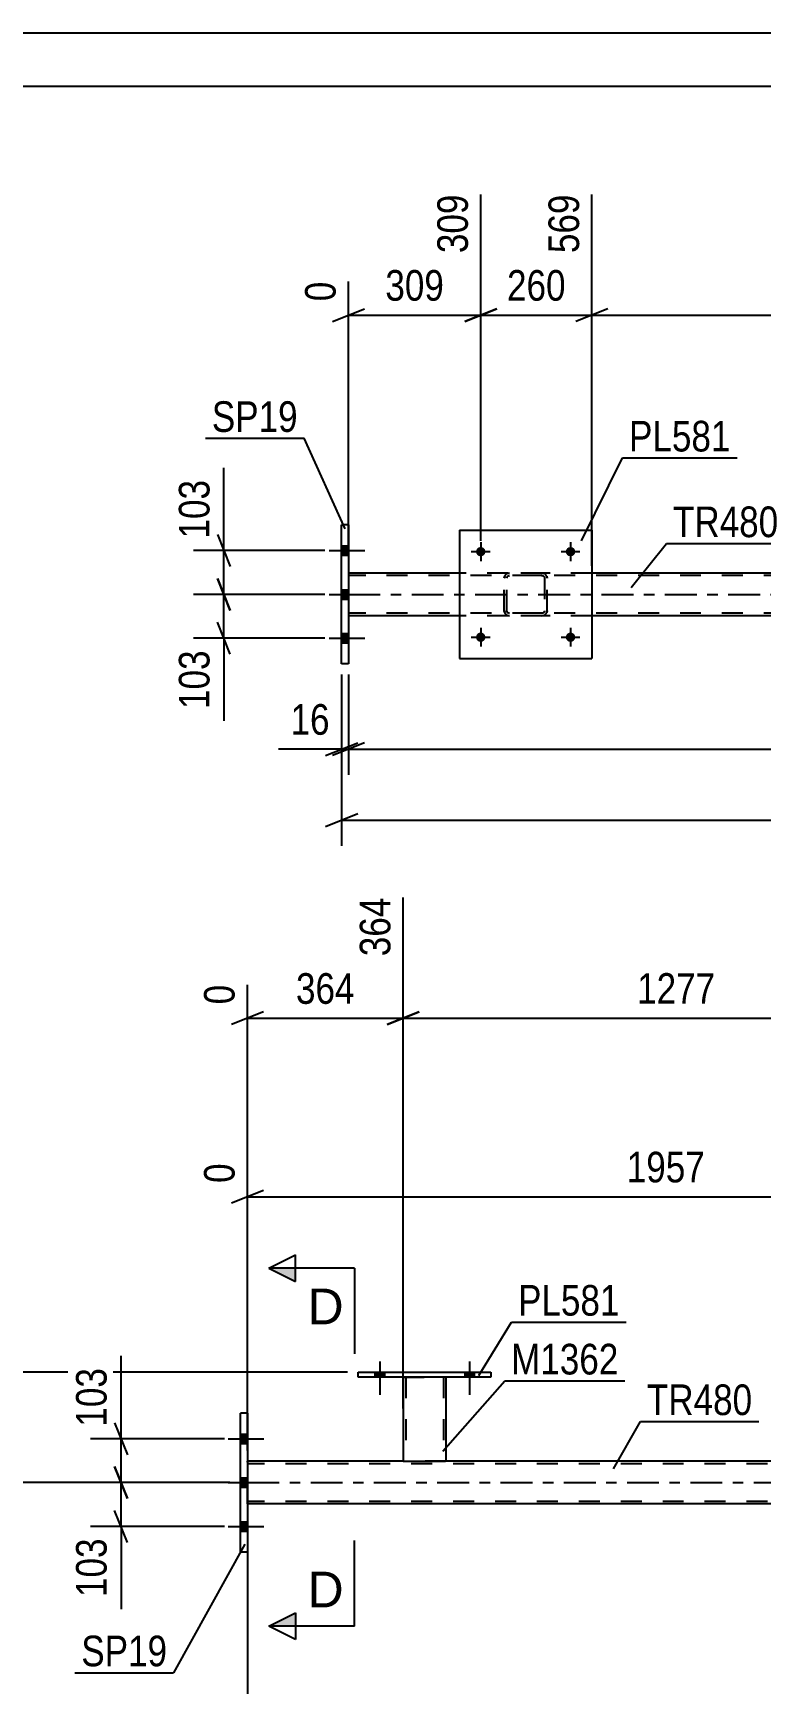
# Model space of a CAD drawing. Header units: millimetres. Extents: x 0 to 841, y 0 to 594.
# Drawn here: x 84.5 to 152.6, y 439.6 to 594 of the extents above; entities that cross this region are included whole.
import ezdxf

# ---------------------------------------------------------------- set-up
doc = ezdxf.new("R2010")
doc.units = ezdxf.units.MM
doc.linetypes.add('DXK_LINE_DOT2', pattern=[3.9198, 1.9599, -1.9599])
doc.linetypes.add('DXK_LINE_DOT3', pattern=[5.9187, 2.979, -0.9799, 0.9799, -0.9799])
doc.styles.add('Arial', font='ARIAL.TTF', dxfattribs={"height": 0.2})
doc.styles.add('Arial Narrow', font='ARIALN.TTF', dxfattribs={"height": 0.2})

# ---------------------------------------------------------------- blocks, each defined once
blk = doc.blocks.new('Unknown-318894869-1133')
at = {"color": 5, "linetype": 'Continuous'}
for p, q in [((841, 594), (0, 594)), ((836, 589), (5, 589))]:
    blk.add_line(p, q, dxfattribs=at)
blk = doc.blocks.new('Part-318894869-4812 - 4784')
at = {"color": 2, "linetype": 'Continuous'}
for p, q in [((114.05, 548), (113.41, 548)), ((113.41, 535), (113.41, 548)), ((114.05, 548), (114.05, 535)), ((114.05, 535), (113.41, 535))]:
    blk.add_line(p, q, dxfattribs=at)
blk = doc.blocks.new('Part-318894869-4909 - 4784')
at = {"color": 2, "linetype": 'Continuous'}
for p, q in [((124.42, 547.5), (124.42, 535.5)), ((124.42, 547.5), (136.82, 547.5)), ((136.82, 547.5), (136.82, 535.5)), ((124.42, 535.5), (136.82, 535.5))]:
    blk.add_line(p, q, dxfattribs=at)
blk = doc.blocks.new('Part-318894869-4910 - 4784')
at = {"color": 7, "linetype": 'DXK_LINE_DOT2'}
for p, q in [((128.92, 543.46), (129.1, 543.5)), ((129.1, 543.5), (128.92, 543.46)), ((132.14, 543.5), (129.1, 543.5)), ((132.14, 543.5), (132.33, 543.46)), ((132.33, 543.46), (132.14, 543.5)), ((128.62, 543.02), (128.66, 543.2)), ((128.66, 543.2), (128.62, 543.02)), ((128.62, 539.98), (128.62, 543.02)), ((128.86, 543.02), (128.88, 543.11)), ((128.86, 539.98), (128.86, 543.02)), ((128.88, 543.11), (128.93, 543.19)), ((128.93, 543.19), (129.01, 543.24)), ((129.01, 543.24), (129.1, 543.26)), ((132.14, 543.26), (129.1, 543.26)), ((132.14, 543.26), (132.24, 543.24)), ((132.24, 543.24), (132.31, 543.19)), ((132.31, 543.19), (132.37, 543.11)), ((132.37, 543.11), (132.38, 543.02)), ((132.38, 543.02), (132.38, 539.98)), ((132.59, 543.2), (132.62, 543.02)), ((132.62, 543.02), (132.59, 543.2)), ((132.62, 539.98), (132.62, 543.02)), ((128.66, 539.8), (128.62, 539.98)), ((128.62, 539.98), (128.66, 539.8)), ((128.88, 539.89), (128.86, 539.98)), ((128.93, 539.81), (128.88, 539.89)), ((129.1, 539.5), (128.92, 539.54)), ((128.92, 539.54), (129.1, 539.5)), ((129.01, 539.76), (128.93, 539.81)), ((129.1, 539.74), (129.01, 539.76)), ((132.14, 539.74), (129.1, 539.74)), ((132.14, 539.5), (129.1, 539.5)), ((132.24, 539.76), (132.14, 539.74)), ((132.33, 539.54), (132.14, 539.5)), ((132.14, 539.5), (132.33, 539.54)), ((132.31, 539.81), (132.24, 539.76)), ((132.37, 539.89), (132.31, 539.81)), ((132.38, 539.98), (132.37, 539.89)), ((132.62, 539.98), (132.59, 539.8)), ((132.59, 539.8), (132.62, 539.98))]:
    blk.add_line(p, q, dxfattribs=at)
for centre, start, end in [((129.1, 543.02), 112.5, 157.5), ((129.1, 543.02), 112.5, 157.5), ((132.14, 543.02), 22.5, 67.5), ((132.14, 543.02), 22.5, 67.5), ((129.1, 539.98), 202.5, 247.5), ((129.1, 539.98), 202.5, 247.5), ((132.14, 539.98), 292.5, 337.5), ((132.14, 539.98), 292.5, 337.5)]:
    blk.add_arc(centre, 0.48, start, end, dxfattribs=at)
blk = doc.blocks.new('Bolt-318894869-4935 - 4784')
at = {"linetype": 'Continuous'}
for points in [[(126.86, 537.5, -1), (125.98, 537.5, -1)], [(135.26, 537.5, -1), (134.38, 537.5, -1)]]:
    blk.add_hatch(color=1, dxfattribs=at).paths.add_polyline_path(points)
at = {"color": 1, "linetype": 'Continuous'}
for p, q in [((125.54, 537.5), (127.3, 537.5)), ((126.42, 538.38), (126.42, 536.62)), ((133.94, 537.5), (135.7, 537.5)), ((134.82, 538.38), (134.82, 536.62))]:
    blk.add_line(p, q, dxfattribs=at)
blk = doc.blocks.new('Bolt-318894869-4936 - 4784')
at = {"linetype": 'Continuous'}
for points in [[(126.86, 545.5, -1), (125.98, 545.5, -1)], [(135.26, 545.5, -1), (134.38, 545.5, -1)]]:
    blk.add_hatch(color=1, dxfattribs=at).paths.add_polyline_path(points)
at = {"color": 1, "linetype": 'Continuous'}
for p, q in [((125.54, 545.5), (127.3, 545.5)), ((126.42, 546.38), (126.42, 544.62)), ((133.94, 545.5), (135.7, 545.5)), ((134.82, 546.38), (134.82, 544.62))]:
    blk.add_line(p, q, dxfattribs=at)
blk = doc.blocks.new('Bolt-318894869-4957 - 4784')
at = {"linetype": 'Continuous'}
for points in [[(114.05, 545.16), (114.05, 546.04), (113.41, 546.04), (113.41, 545.16)], [(114.05, 545.16), (114.05, 546.04), (113.41, 546.04), (113.41, 545.16)], [(114.05, 545.16), (114.05, 546.04), (113.41, 546.04), (113.41, 545.16)], [(114.05, 541.06), (114.05, 541.94), (113.41, 541.94), (113.41, 541.06)], [(114.05, 541.06), (114.05, 541.94), (113.41, 541.94), (113.41, 541.06)], [(114.05, 536.96), (114.05, 537.84), (113.41, 537.84), (113.41, 536.96)], [(114.05, 536.96), (114.05, 537.84), (113.41, 537.84), (113.41, 536.96)], [(114.05, 536.96), (114.05, 537.84), (113.41, 537.84), (113.41, 536.96)]]:
    blk.add_hatch(color=1, dxfattribs=at).paths.add_polyline_path(points)
at = {"color": 1, "linetype": 'Continuous'}
for p, q in [((112.25, 545.6), (115.57, 545.6)), ((112.25, 545.6), (115.57, 545.6)), ((112.25, 545.6), (115.57, 545.6)), ((113.41, 546.04), (114.05, 546.04)), ((113.41, 546.04), (114.05, 546.04)), ((113.41, 546.04), (114.05, 546.04)), ((113.41, 545.16), (114.05, 545.16)), ((113.41, 545.16), (114.05, 545.16)), ((113.41, 545.16), (114.05, 545.16)), ((113.41, 541.94), (114.05, 541.94)), ((113.41, 541.94), (114.05, 541.94)), ((112.25, 541.5), (115.57, 541.5)), ((112.25, 541.5), (115.57, 541.5)), ((113.41, 541.06), (114.05, 541.06)), ((113.41, 541.06), (114.05, 541.06)), ((112.25, 537.4), (115.57, 537.4)), ((112.25, 537.4), (115.57, 537.4)), ((112.25, 537.4), (115.57, 537.4)), ((113.41, 537.84), (114.05, 537.84)), ((113.41, 537.84), (114.05, 537.84)), ((113.41, 537.84), (114.05, 537.84)), ((113.41, 536.96), (114.05, 536.96)), ((113.41, 536.96), (114.05, 536.96)), ((113.41, 536.96), (114.05, 536.96))]:
    blk.add_line(p, q, dxfattribs=at)
blk = doc.blocks.new('Part-318894869-4962 - 4784')
at = {"color": 2, "linetype": 'Continuous'}
for p, q in [((124.42, 543.5), (114.05, 543.5)), ((175.51, 543.5), (136.82, 543.5)), ((124.42, 539.5), (114.05, 539.5)), ((175.51, 539.5), (136.82, 539.5))]:
    blk.add_line(p, q, dxfattribs=at)
at = {"color": 7, "linetype": 'DXK_LINE_DOT2'}
for p, q in [((114.05, 543.5), (114.05, 539.5)), ((136.82, 543.5), (124.42, 543.5)), ((715.39, 543.26), (114.05, 543.26)), ((715.39, 539.74), (114.05, 539.74)), ((136.82, 539.5), (124.42, 539.5))]:
    blk.add_line(p, q, dxfattribs=at)
at = {"color": 7, "linetype": 'DXK_LINE_DOT3'}
blk.add_line((114.05, 541.5), (715.39, 541.5), dxfattribs=at)
blk = doc.blocks.new('Part-318894869-3388 - 3231')
at = {"color": 2, "linetype": 'Continuous'}
for p, q in [((114.97, 468.78), (127.37, 468.78)), ((114.97, 468.3), (114.97, 468.78)), ((127.37, 468.3), (114.97, 468.3)), ((127.37, 468.78), (127.37, 468.3))]:
    blk.add_line(p, q, dxfattribs=at)
blk = doc.blocks.new('Part-318894869-3382 - 3231')
at = {"color": 2, "linetype": 'Continuous'}
for p, q in [((138.47, 334.45), (182.87, 456.45)), ((187.13, 456.45), (182.87, 456.45)), ((142.73, 334.45), (185.58, 452.2)), ((142.41, 334.45), (138.47, 334.45)), ((142.69, 334.45), (142.41, 334.45)), ((142.73, 334.45), (142.69, 334.45))]:
    blk.add_line(p, q, dxfattribs=at)
at = {"color": 7, "linetype": 'DXK_LINE_DOT2'}
for p, q in [((138.72, 334.45), (183.13, 456.45)), ((142.47, 334.45), (186.87, 456.45)), ((185.58, 452.2), (187.13, 456.45)), ((142.41, 334.45), (142.58, 334.45))]:
    blk.add_line(p, q, dxfattribs=at)
blk = doc.blocks.new('Bolt-318894869-3420 - 3231')
at = {"linetype": 'Continuous'}
for points in [[(116.53, 468.3), (117.41, 468.3), (117.41, 468.78), (116.53, 468.78)], [(124.93, 468.3), (125.81, 468.3), (125.81, 468.78), (124.93, 468.78)]]:
    blk.add_hatch(color=1, dxfattribs=at).paths.add_polyline_path(points)
at = {"color": 1, "linetype": 'Continuous'}
for p, q in [((116.97, 469.78), (116.97, 466.66)), ((125.37, 469.78), (125.37, 466.66)), ((116.53, 468.78), (116.53, 468.3)), ((117.41, 468.78), (117.41, 468.3)), ((124.93, 468.78), (124.93, 468.3)), ((125.81, 468.78), (125.81, 468.3))]:
    blk.add_line(p, q, dxfattribs=at)
blk = doc.blocks.new('Bolt-318894869-3425 - 3231')
at = {"linetype": 'Continuous'}
for points in [[(116.53, 468.3), (117.41, 468.3), (117.41, 468.78), (116.53, 468.78)], [(124.93, 468.3), (125.81, 468.3), (125.81, 468.78), (124.93, 468.78)]]:
    blk.add_hatch(color=1, dxfattribs=at).paths.add_polyline_path(points)
at = {"color": 1, "linetype": 'Continuous'}
for p, q in [((116.97, 469.78), (116.97, 466.66)), ((125.37, 469.78), (125.37, 466.66)), ((116.53, 468.78), (116.53, 468.3)), ((117.41, 468.78), (117.41, 468.3)), ((124.93, 468.78), (124.93, 468.3)), ((125.81, 468.78), (125.81, 468.3))]:
    blk.add_line(p, q, dxfattribs=at)
blk = doc.blocks.new('Part-318894869-3461 - 3231')
at = {"color": 2, "linetype": 'Continuous'}
for p, q in [((104.6, 464.95), (103.96, 464.95)), ((103.96, 451.95), (103.96, 464.95)), ((104.6, 464.95), (104.6, 451.95)), ((104.6, 451.95), (103.96, 451.95))]:
    blk.add_line(p, q, dxfattribs=at)
blk = doc.blocks.new('Part-318894869-3501 - 3231')
at = {"color": 2, "linetype": 'Continuous'}
for p, q in [((119.17, 468.3), (119.17, 460.45)), ((123.17, 468.3), (123.17, 460.45)), ((119.17, 460.45), (123.13, 460.45)), ((123.17, 460.45), (123.13, 460.45))]:
    blk.add_line(p, q, dxfattribs=at)
at = {"color": 7, "linetype": 'DXK_LINE_DOT2'}
for p, q in [((119.17, 468.3), (123.17, 468.3)), ((119.17, 468.3), (119.17, 468.3)), ((119.17, 468.3), (119.17, 468.3)), ((119.41, 468.3), (119.41, 460.45)), ((122.93, 468.3), (122.93, 460.45)), ((123.17, 468.3), (123.17, 468.3)), ((123.17, 468.3), (123.17, 468.3)), ((122.91, 460.45), (122.93, 460.45))]:
    blk.add_line(p, q, dxfattribs=at)
blk = doc.blocks.new('Part-318894869-3655 - 3231')
at = {"color": 2, "linetype": 'Continuous'}
for p, q in [((119.17, 460.45), (104.6, 460.45)), ((170.25, 460.45), (123.17, 460.45)), ((182.87, 456.45), (104.6, 456.45))]:
    blk.add_line(p, q, dxfattribs=at)
at = {"color": 7, "linetype": 'DXK_LINE_DOT2'}
for p, q in [((104.6, 456.45), (104.6, 460.45)), ((705.93, 460.21), (104.6, 460.21)), ((123.17, 460.45), (119.17, 460.45)), ((705.93, 456.69), (104.6, 456.69))]:
    blk.add_line(p, q, dxfattribs=at)
at = {"color": 7, "linetype": 'DXK_LINE_DOT3'}
blk.add_line((104.6, 458.45), (705.93, 458.45), dxfattribs=at)
blk = doc.blocks.new('Bolt-318894869-3570 - 3231')
at = {"linetype": 'Continuous'}
for points in [[(104.6, 462.11), (104.6, 462.99), (103.96, 462.99), (103.96, 462.11)], [(104.6, 462.11), (104.6, 462.99), (103.96, 462.99), (103.96, 462.11)], [(104.6, 462.11), (104.6, 462.99), (103.96, 462.99), (103.96, 462.11)], [(104.6, 458.01), (104.6, 458.89), (103.96, 458.89), (103.96, 458.01)], [(104.6, 458.01), (104.6, 458.89), (103.96, 458.89), (103.96, 458.01)], [(104.6, 453.91), (104.6, 454.79), (103.96, 454.79), (103.96, 453.91)], [(104.6, 453.91), (104.6, 454.79), (103.96, 454.79), (103.96, 453.91)], [(104.6, 453.91), (104.6, 454.79), (103.96, 454.79), (103.96, 453.91)]]:
    blk.add_hatch(color=1, dxfattribs=at).paths.add_polyline_path(points)
at = {"color": 1, "linetype": 'Continuous'}
for p, q in [((102.8, 462.55), (106.12, 462.55)), ((102.8, 462.55), (106.12, 462.55)), ((102.8, 462.55), (106.12, 462.55)), ((103.96, 462.99), (104.6, 462.99)), ((103.96, 462.99), (104.6, 462.99)), ((103.96, 462.99), (104.6, 462.99)), ((103.96, 462.11), (104.6, 462.11)), ((103.96, 462.11), (104.6, 462.11)), ((103.96, 462.11), (104.6, 462.11)), ((103.96, 458.89), (104.6, 458.89)), ((103.96, 458.89), (104.6, 458.89)), ((102.8, 458.45), (106.12, 458.45)), ((102.8, 458.45), (106.12, 458.45)), ((103.96, 458.01), (104.6, 458.01)), ((103.96, 458.01), (104.6, 458.01)), ((102.8, 454.35), (106.12, 454.35)), ((102.8, 454.35), (106.12, 454.35)), ((102.8, 454.35), (106.12, 454.35)), ((103.96, 454.79), (104.6, 454.79)), ((103.96, 454.79), (104.6, 454.79)), ((103.96, 454.79), (104.6, 454.79)), ((103.96, 453.91), (104.6, 453.91)), ((103.96, 453.91), (104.6, 453.91)), ((103.96, 453.91), (104.6, 453.91))]:
    blk.add_line(p, q, dxfattribs=at)
blk = doc.blocks.new('StraightDimension-318894869-5026 - 4784')
at = {"color": 7, "linetype": 'Continuous'}
for p, q in [((114.05, 534), (114.05, 524.63)), ((115.55, 527.63), (112.55, 526.43)), ((114.05, 527.03), (752.51, 527.03))]:
    blk.add_line(p, q, dxfattribs=at)
blk = doc.blocks.new('StraightDimension-318894869-5036 - 4784')
at = {"color": 7, "linetype": 'Continuous'}
for p, q in [((113.41, 534), (113.41, 524.63)), ((114.05, 534), (114.05, 524.63)), ((111.91, 526.43), (114.91, 527.63)), ((115.55, 527.63), (112.55, 526.43)), ((113.41, 527.03), (114.05, 527.03))]:
    blk.add_line(p, q, dxfattribs=at)
at = {"color": 0}
blk.add_wipeout([(112.89, 527.78), (112.89, 531.98), (108.03, 531.98), (108.03, 527.78)], dxfattribs=at)
at = {"color": 7, "linetype": 'Continuous'}
blk.add_line((113.41, 527.03), (107.51, 527.03), dxfattribs=at)
blk.add_line((113.41, 527.03), (107.51, 527.03), dxfattribs=at)
at = {"color": 3, "style": 'Arial Narrow'}
blk.add_text('16', height=2.863, dxfattribs=at).set_placement((108.63, 528.38))
blk = doc.blocks.new('StraightDimension-318894869-5068 - 4784')
at = {"color": 7, "linetype": 'Continuous'}
for p, q in [((101.8, 547.1), (103, 544.1)), ((111.83, 545.6), (99.55, 545.6)), ((102.4, 541.5), (102.4, 545.6)), ((103, 540), (101.8, 543)), ((111.83, 541.5), (99.55, 541.5))]:
    blk.add_line(p, q, dxfattribs=at)
at = {"color": 0}
blk.add_wipeout([(101.65, 552.81), (97.45, 552.81), (97.45, 546.13), (101.65, 546.13)], dxfattribs=at)
at = {"color": 7, "linetype": 'Continuous'}
blk.add_line((102.4, 545.6), (102.4, 553.34), dxfattribs=at)
blk.add_line((102.4, 545.6), (102.4, 553.34), dxfattribs=at)
at = {"color": 3, "style": 'Arial Narrow'}
blk.add_text('103', height=2.863, rotation=90.0002, dxfattribs=at).set_placement((101.05, 546.73))
blk = doc.blocks.new('StraightDimension-318894869-5081 - 4784')
at = {"color": 7, "linetype": 'Continuous'}
for p, q in [((101.8, 543), (103, 540)), ((111.83, 541.5), (99.55, 541.5)), ((102.4, 537.4), (102.4, 541.5)), ((103, 535.9), (101.8, 538.9)), ((111.83, 537.4), (99.55, 537.4))]:
    blk.add_line(p, q, dxfattribs=at)
at = {"color": 0}
blk.add_wipeout([(101.65, 536.88), (97.45, 536.88), (97.45, 530.19), (101.65, 530.19)], dxfattribs=at)
at = {"color": 7, "linetype": 'Continuous'}
blk.add_line((102.4, 537.4), (102.4, 529.67), dxfattribs=at)
blk.add_line((102.4, 537.4), (102.4, 529.67), dxfattribs=at)
at = {"color": 3, "style": 'Arial Narrow'}
blk.add_text('103', height=2.863, rotation=90.0002, dxfattribs=at).set_placement((101.05, 530.79))
blk = doc.blocks.new('StraightDimension-318894869-5095 - 4784')
at = {"color": 7, "linetype": 'Continuous'}
for p, q in [((126.42, 546.5), (126.42, 578.91)), ((114.05, 545.11), (114.05, 570.75)), ((112.55, 567.02), (115.55, 568.22)), ((127.92, 568.22), (124.92, 567.02)), ((114.05, 567.62), (126.42, 567.62))]:
    blk.add_line(p, q, dxfattribs=at)
at = {"color": 0, "linetype": 'Continuous'}
blk.add_wipeout([(113.45, 571.35), (109.25, 571.35), (109.25, 568.32), (113.45, 568.32)], dxfattribs=at)
at = {"color": 0}
blk.add_wipeout([(123.58, 568.37), (123.58, 572.57), (116.9, 572.57), (116.9, 568.37)], dxfattribs=at)
at = {"color": 3, "style": 'Arial Narrow'}
blk.add_text('309', height=2.863, dxfattribs=at).set_placement((117.5, 568.97))
at = {"color": 3, "linetype": 'Continuous', "style": 'Arial Narrow'}
blk.add_text('0', height=2.86, rotation=90.0002, dxfattribs=at).set_placement((112.85, 568.92))
at = {"color": 0, "linetype": 'Continuous'}
blk.add_wipeout([(125.82, 579.51), (121.62, 579.51), (121.62, 572.82), (125.82, 572.82)], dxfattribs=at)
at = {"color": 3, "linetype": 'Continuous', "style": 'Arial Narrow'}
blk.add_text('309', height=2.863, rotation=90.0002, dxfattribs=at).set_placement((125.22, 573.42))
blk = doc.blocks.new('StraightDimension-318894869-5108 - 4784')
at = {"color": 7, "linetype": 'Continuous'}
for p, q in [((126.42, 546.5), (126.42, 578.91)), ((136.82, 544.18), (136.82, 578.91)), ((124.92, 567.02), (127.92, 568.22)), ((138.32, 568.22), (135.32, 567.02)), ((126.42, 567.62), (136.82, 567.62))]:
    blk.add_line(p, q, dxfattribs=at)
at = {"color": 0}
blk.add_wipeout([(134.97, 568.37), (134.97, 572.57), (128.28, 572.57), (128.28, 568.37)], dxfattribs=at)
at = {"color": 3, "style": 'Arial Narrow'}
blk.add_text('260', height=2.863, dxfattribs=at).set_placement((128.88, 568.97))
at = {"color": 0, "linetype": 'Continuous'}
blk.add_wipeout([(136.22, 579.51), (132.02, 579.51), (132.02, 572.82), (136.22, 572.82)], dxfattribs=at)
at = {"color": 3, "linetype": 'Continuous', "style": 'Arial Narrow'}
blk.add_text('569', height=2.863, rotation=90.0002, dxfattribs=at).set_placement((135.62, 573.42))
blk = doc.blocks.new('StraightDimension-318894869-5121 - 4784')
at = {"color": 7, "linetype": 'Continuous'}
for p, q in [((136.82, 544.18), (136.82, 578.91)), ((177.51, 546.5), (177.51, 576.23)), ((138.32, 568.22), (135.32, 567.02)), ((176.01, 567.02), (179.01, 568.22)), ((136.82, 567.62), (177.51, 567.62))]:
    blk.add_line(p, q, dxfattribs=at)
at = {"color": 0, "linetype": 'Continuous'}
blk.add_wipeout([(176.9, 576.83), (172.7, 576.83), (172.7, 568.32), (176.9, 568.32)], dxfattribs=at)
at = {"color": 0}
blk.add_wipeout([(161.42, 568.37), (161.42, 572.57), (152.91, 572.57), (152.91, 568.37)], dxfattribs=at)
at = {"color": 3, "linetype": 'Continuous', "style": 'Arial Narrow'}
blk.add_text('1586', height=2.863, rotation=90.0002, dxfattribs=at).set_placement((176.31, 568.92))
at = {"color": 3, "style": 'Arial Narrow'}
blk.add_text('1017', height=2.863, dxfattribs=at).set_placement((153.51, 568.97))
blk = doc.blocks.new('StraightDimension-318894869-5602 - 4784')
at = {"color": 7, "linetype": 'Continuous'}
for p, q in [((113.41, 534), (113.41, 517.98)), ((114.91, 520.98), (111.91, 519.78)), ((113.41, 520.38), (753.15, 520.38))]:
    blk.add_line(p, q, dxfattribs=at)
blk = doc.blocks.new('StraightDimension-318894869-4402 - 3231')
at = {"color": 7, "linetype": 'Continuous'}
for p, q in [((182.87, 457.45), (182.87, 493.78)), ((104.6, 461.45), (104.6, 488.3)), ((106.1, 485.77), (103.1, 484.57)), ((104.6, 485.17), (182.87, 485.17)), ((181.37, 484.57), (184.37, 485.77))]:
    blk.add_line(p, q, dxfattribs=at)
at = {"color": 0, "linetype": 'Continuous'}
for points in [[(182.27, 494.38), (178.07, 494.38), (178.07, 485.87), (182.27, 485.87)], [(104, 488.9), (99.8, 488.9), (99.8, 485.87), (104, 485.87)]]:
    blk.add_wipeout(points, dxfattribs=at)
at = {"color": 0}
blk.add_wipeout([(147.99, 485.92), (147.99, 490.12), (139.48, 490.12), (139.48, 485.92)], dxfattribs=at)
at = {"color": 3, "linetype": 'Continuous', "style": 'Arial Narrow'}
for s, height, p in [('1957', 2.863, (181.67, 486.47)), ('0', 2.86, (103.4, 486.47))]:
    blk.add_text(s, height=height, rotation=90.0002, dxfattribs=at).set_placement(p)
at = {"color": 3, "style": 'Arial Narrow'}
blk.add_text('1957', height=2.863, dxfattribs=at).set_placement((140.08, 486.52))
blk = doc.blocks.new('StraightDimension-318894869-4098 - 3231')
at = {"color": 7, "linetype": 'Continuous'}
for p, q in [((104.6, 455.45), (104.6, 396.17)), ((86.18, 335.45), (86.18, 401.42)), ((87.68, 399.17), (84.68, 397.97)), ((86.18, 398.57), (104.6, 398.57)), ((103.1, 397.97), (106.1, 399.17))]:
    blk.add_line(p, q, dxfattribs=at)
at = {"color": 0}
blk.add_wipeout([(99.65, 399.32), (99.65, 403.52), (91.13, 403.52), (91.13, 399.32)], dxfattribs=at)
at = {"color": 3, "style": 'Arial Narrow'}
blk.add_text('1147', height=2.863, dxfattribs=at).set_placement((91.73, 399.92))
blk = doc.blocks.new('StraightDimension-318894869-3991 - 3231')
at = {"color": 7, "linetype": 'Continuous'}
for p, q in [((61.4, 467.28), (60.2, 470.28)), ((113.97, 468.78), (57.95, 468.78)), ((60.8, 324.86), (60.8, 468.78)), ((60.2, 326.36), (61.4, 323.36)), ((216.4, 324.86), (57.95, 324.86))]:
    blk.add_line(p, q, dxfattribs=at)
at = {"color": 0}
blk.add_wipeout([(60.05, 401.08), (55.85, 401.08), (55.85, 392.56), (60.05, 392.56)], dxfattribs=at)
at = {"color": 3, "style": 'Arial Narrow'}
blk.add_text('3598', height=2.863, rotation=90.0002, dxfattribs=at).set_placement((59.45, 393.16))
blk = doc.blocks.new('StraightDimension-318894869-3970 - 3231')
at = {"color": 7, "linetype": 'Continuous'}
for p, q in [((119.17, 465.38), (119.17, 513.15)), ((170.25, 469.3), (170.25, 510.48)), ((120.67, 502.47), (117.67, 501.27)), ((119.17, 501.87), (170.25, 501.87)), ((168.75, 501.27), (171.75, 502.47))]:
    blk.add_line(p, q, dxfattribs=at)
at = {"color": 0, "linetype": 'Continuous'}
blk.add_wipeout([(169.65, 511.08), (165.45, 511.08), (165.45, 502.57), (169.65, 502.57)], dxfattribs=at)
at = {"color": 0}
blk.add_wipeout([(148.97, 502.62), (148.97, 506.82), (140.45, 506.82), (140.45, 502.62)], dxfattribs=at)
at = {"color": 3, "linetype": 'Continuous', "style": 'Arial Narrow'}
blk.add_text('1641', height=2.863, rotation=90.0002, dxfattribs=at).set_placement((169.05, 503.17))
at = {"color": 3, "style": 'Arial Narrow'}
blk.add_text('1277', height=2.863, dxfattribs=at).set_placement((141.05, 503.22))
blk = doc.blocks.new('StraightDimension-318894869-3980 - 3231')
at = {"color": 7, "linetype": 'Continuous'}
for p, q in [((119.17, 465.38), (119.17, 513.15)), ((104.6, 461.45), (104.6, 505)), ((106.1, 502.47), (103.1, 501.27)), ((104.6, 501.87), (119.17, 501.87)), ((117.67, 501.27), (120.67, 502.47))]:
    blk.add_line(p, q, dxfattribs=at)
at = {"color": 0}
blk.add_wipeout([(115.23, 502.62), (115.23, 506.82), (108.54, 506.82), (108.54, 502.62)], dxfattribs=at)
at = {"color": 0, "linetype": 'Continuous'}
blk.add_wipeout([(104, 505.6), (99.8, 505.6), (99.8, 502.57), (104, 502.57)], dxfattribs=at)
at = {"color": 3, "linetype": 'Continuous', "style": 'Arial Narrow'}
blk.add_text('0', height=2.86, rotation=90.0002, dxfattribs=at).set_placement((103.4, 503.17))
at = {"color": 3, "style": 'Arial Narrow'}
blk.add_text('364', height=2.863, dxfattribs=at).set_placement((109.14, 503.22))
at = {"color": 0, "linetype": 'Continuous'}
blk.add_wipeout([(118.57, 513.75), (114.37, 513.75), (114.37, 507.07), (118.57, 507.07)], dxfattribs=at)
at = {"color": 3, "linetype": 'Continuous', "style": 'Arial Narrow'}
blk.add_text('364', height=2.863, rotation=90.0002, dxfattribs=at).set_placement((117.97, 507.67))
blk = doc.blocks.new('StraightDimension-318894869-4039 - 3231')
at = {"color": 7, "linetype": 'Continuous'}
for p, q in [((92.18, 459.95), (93.38, 456.95)), ((102.46, 458.45), (89.93, 458.45)), ((92.78, 454.35), (92.78, 458.45)), ((93.38, 452.85), (92.18, 455.85)), ((102.46, 454.35), (89.93, 454.35))]:
    blk.add_line(p, q, dxfattribs=at)
at = {"color": 0}
blk.add_wipeout([(92.03, 453.83), (87.83, 453.83), (87.83, 447.15), (92.03, 447.15)], dxfattribs=at)
at = {"color": 7, "linetype": 'Continuous'}
blk.add_line((92.78, 454.35), (92.78, 446.62), dxfattribs=at)
blk.add_line((92.78, 454.35), (92.78, 446.62), dxfattribs=at)
at = {"color": 3, "style": 'Arial Narrow'}
blk.add_text('103', height=2.863, rotation=90.0002, dxfattribs=at).set_placement((91.43, 447.75))
blk = doc.blocks.new('StraightDimension-318894869-4049 - 3231')
at = {"color": 7, "linetype": 'Continuous'}
for p, q in [((92.18, 464.05), (93.38, 461.05)), ((102.46, 462.55), (89.93, 462.55)), ((92.78, 458.45), (92.78, 462.55)), ((93.38, 456.95), (92.18, 459.95)), ((102.46, 458.45), (89.93, 458.45))]:
    blk.add_line(p, q, dxfattribs=at)
at = {"color": 0}
blk.add_wipeout([(92.03, 469.76), (87.83, 469.76), (87.83, 463.08), (92.03, 463.08)], dxfattribs=at)
at = {"color": 7, "linetype": 'Continuous'}
blk.add_line((92.78, 462.55), (92.78, 470.29), dxfattribs=at)
blk.add_line((92.78, 462.55), (92.78, 470.29), dxfattribs=at)
at = {"color": 3, "style": 'Arial Narrow'}
blk.add_text('103', height=2.863, rotation=90.0002, dxfattribs=at).set_placement((91.43, 463.68))
blk = doc.blocks.new('StraightDimension-318894869-4109 - 3231')
at = {"color": 7, "linetype": 'Continuous'}
for p, q in [((69.05, 456.95), (67.85, 459.95)), ((102.96, 458.45), (65.6, 458.45)), ((68.45, 332.45), (68.45, 458.45)), ((67.85, 333.95), (69.05, 330.95)), ((84.54, 332.45), (65.6, 332.45))]:
    blk.add_line(p, q, dxfattribs=at)
at = {"color": 0}
blk.add_wipeout([(67.7, 399.71), (63.5, 399.71), (63.5, 391.2), (67.7, 391.2)], dxfattribs=at)
at = {"color": 3, "style": 'Arial Narrow'}
blk.add_text('3150', height=2.863, rotation=90.0002, dxfattribs=at).set_placement((67.1, 391.8))
blk = doc.blocks.new('Mark-318894869-4808 - 4784')
at = {"color": 0}
blk.add_wipeout([(109.3, 556.7), (109.3, 559.7), (101.27, 559.7), (101.27, 556.7)], dxfattribs=at)
blk.add_wipeout([(109.3, 556.7), (109.3, 559.7), (101.27, 559.7), (101.27, 556.7)], dxfattribs=at)
at = {"color": 30, "linetype": 'Continuous'}
for p in [(100.67, 556.1), (113.73, 547.64)]:
    blk.add_line(p, (109.9, 556.1), dxfattribs=at)
at = {"color": 3, "style": 'Arial Narrow'}
blk.add_text('SP19', height=2.863, dxfattribs=at).set_placement((101.27, 556.7))
blk = doc.blocks.new('Mark-318894869-4905 - 4784')
at = {"color": 0}
blk.add_wipeout([(149.8, 554.87), (149.8, 557.87), (140.29, 557.87), (140.29, 554.87)], dxfattribs=at)
blk.add_wipeout([(149.8, 554.87), (149.8, 557.87), (140.29, 557.87), (140.29, 554.87)], dxfattribs=at)
at = {"color": 30, "linetype": 'Continuous'}
for p, q in [((135.84, 546.5), (139.69, 554.27)), ((139.69, 554.27), (150.4, 554.27))]:
    blk.add_line(p, q, dxfattribs=at)
at = {"color": 3, "style": 'Arial Narrow'}
blk.add_text('PL581', height=2.863, dxfattribs=at).set_placement((140.29, 554.87))
blk = doc.blocks.new('Mark-318894869-4958 - 4784')
at = {"color": 0}
blk.add_wipeout([(154.27, 546.86), (154.27, 549.86), (144.4, 549.86), (144.4, 546.86)], dxfattribs=at)
blk.add_wipeout([(154.27, 546.86), (154.27, 549.86), (144.4, 549.86), (144.4, 546.86)], dxfattribs=at)
at = {"color": 30, "linetype": 'Continuous'}
for p, q in [((140.5, 542.14), (143.8, 546.26)), ((143.8, 546.26), (154.87, 546.26))]:
    blk.add_line(p, q, dxfattribs=at)
at = {"color": 3, "style": 'Arial Narrow'}
blk.add_text('TR480', height=2.863, dxfattribs=at).set_placement((144.4, 546.86))
blk = doc.blocks.new('Mark-318894869-3384 - 3231')
at = {"color": 0}
blk.add_wipeout([(139.42, 474.06), (139.42, 477.06), (129.91, 477.06), (129.91, 474.06)], dxfattribs=at)
blk.add_wipeout([(139.42, 474.06), (139.42, 477.06), (129.91, 477.06), (129.91, 474.06)], dxfattribs=at)
at = {"color": 30, "linetype": 'Continuous'}
for p, q in [((126.25, 468.45), (129.31, 473.46)), ((129.31, 473.46), (140.02, 473.46))]:
    blk.add_line(p, q, dxfattribs=at)
at = {"color": 3, "style": 'Arial Narrow'}
blk.add_text('PL581', height=2.863, dxfattribs=at).set_placement((129.91, 474.06))
blk = doc.blocks.new('Mark-318894869-3457 - 3231')
at = {"color": 0}
blk.add_wipeout([(97.1, 441.27), (97.1, 444.27), (89.06, 444.27), (89.06, 441.27)], dxfattribs=at)
blk.add_wipeout([(97.1, 441.27), (97.1, 444.27), (89.06, 444.27), (89.06, 441.27)], dxfattribs=at)
at = {"color": 30, "linetype": 'Continuous'}
for p in [(104.35, 452.69), (88.46, 440.67)]:
    blk.add_line(p, (97.7, 440.67), dxfattribs=at)
at = {"color": 3, "style": 'Arial Narrow'}
blk.add_text('SP19', height=2.863, dxfattribs=at).set_placement((89.06, 441.27))
blk = doc.blocks.new('Mark-318894869-3497 - 3231')
at = {"color": 0}
blk.add_wipeout([(139.31, 468.56), (139.31, 471.56), (129.26, 471.56), (129.26, 468.56)], dxfattribs=at)
blk.add_wipeout([(139.31, 468.56), (139.31, 471.56), (129.26, 471.56), (129.26, 468.56)], dxfattribs=at)
at = {"color": 30, "linetype": 'Continuous'}
for p, q in [((122.86, 461.38), (128.66, 467.96)), ((128.66, 467.96), (139.91, 467.96))]:
    blk.add_line(p, q, dxfattribs=at)
at = {"color": 3, "style": 'Arial Narrow'}
blk.add_text('M1362', height=2.863, dxfattribs=at).set_placement((129.26, 468.56))
blk = doc.blocks.new('Mark-318894869-3651 - 3231')
at = {"color": 0}
blk.add_wipeout([(151.82, 464.76), (151.82, 467.76), (141.96, 467.76), (141.96, 464.76)], dxfattribs=at)
blk.add_wipeout([(151.82, 464.76), (151.82, 467.76), (141.96, 467.76), (141.96, 464.76)], dxfattribs=at)
at = {"color": 30, "linetype": 'Continuous'}
for p, q in [((138.83, 459.73), (141.36, 464.16)), ((141.36, 464.16), (152.42, 464.16))]:
    blk.add_line(p, q, dxfattribs=at)
at = {"color": 3, "style": 'Arial Narrow'}
blk.add_text('TR480', height=2.863, dxfattribs=at).set_placement((141.96, 464.76))
blk = doc.blocks.new('SectionMark-318894869-4695 - 3231')
at = {"linetype": 'Continuous'}
for points in [[(109.1, 478.5), (109.1, 477.25), (106.6, 478.5)], [(109.1, 446.28), (109.1, 445.03), (106.6, 445.03)]]:
    blk.add_hatch(color=6, dxfattribs=at).paths.add_polyline_path(points)
at = {"color": 6, "linetype": 'Continuous'}
for p, q in [((106.6, 478.5), (109.1, 479.75)), ((109.1, 477.25), (109.1, 479.75)), ((114.6, 478.5), (106.6, 478.5)), ((106.6, 478.5), (109.1, 477.25)), ((114.6, 478.5), (114.6, 470.5)), ((114.6, 445.03), (114.6, 453.03)), ((106.6, 445.03), (109.1, 446.28)), ((109.1, 446.28), (109.1, 443.78)), ((114.6, 445.03), (106.6, 445.03)), ((109.1, 443.78), (106.6, 445.03))]:
    blk.add_line(p, q, dxfattribs=at)
at = {"color": 0, "linetype": 'Continuous'}
for points in [[(113.6, 473.25), (113.6, 476.75), (110.23, 476.75), (110.23, 473.25)], [(113.6, 446.78), (113.6, 450.28), (110.23, 450.28), (110.23, 446.78)]]:
    blk.add_wipeout(points, dxfattribs=at)
at = {"color": 3, "linetype": 'Continuous', "style": 'Arial'}
for p in [(110.23, 473.25), (110.23, 446.78)]:
    blk.add_text('D', height=3.34, dxfattribs=at).set_placement(p)

msp = doc.modelspace()

# ---------------------------------------------------------------- block references
for name in ['Unknown-318894869-1133', 'Part-318894869-4812 - 4784', 'Part-318894869-4909 - 4784', 'Bolt-318894869-4957 - 4784', 'Part-318894869-4962 - 4784', 'Bolt-318894869-4936 - 4784', 'Part-318894869-4910 - 4784', 'Bolt-318894869-4935 - 4784', 'Bolt-318894869-3420 - 3231', 'Bolt-318894869-3425 - 3231', 'Part-318894869-3388 - 3231', 'Part-318894869-3501 - 3231', 'Part-318894869-3461 - 3231', 'Bolt-318894869-3570 - 3231', 'Part-318894869-3655 - 3231', 'Part-318894869-3382 - 3231']:
    msp.add_blockref(name, (0, 0))

# ---------------------------------------------------------------- next in the draw order: block references
for name in ['StraightDimension-318894869-5068 - 4784', 'StraightDimension-318894869-5026 - 4784', 'StraightDimension-318894869-4402 - 3231', 'StraightDimension-318894869-4098 - 3231']:
    msp.add_blockref(name, (0, 0))

# ---------------------------------------------------------------- next in the draw order: block references
for name in ['StraightDimension-318894869-5095 - 4784', 'StraightDimension-318894869-5036 - 4784', 'StraightDimension-318894869-3991 - 3231']:
    msp.add_blockref(name, (0, 0))

# ---------------------------------------------------------------- next in the draw order: block references
for name in ['StraightDimension-318894869-5108 - 4784', 'Mark-318894869-4808 - 4784', 'StraightDimension-318894869-5081 - 4784', 'StraightDimension-318894869-3970 - 3231', 'StraightDimension-318894869-4039 - 3231']:
    msp.add_blockref(name, (0, 0))

# ---------------------------------------------------------------- next in the draw order: block references
for name in ['StraightDimension-318894869-5121 - 4784', 'StraightDimension-318894869-5602 - 4784', 'StraightDimension-318894869-3980 - 3231', 'Mark-318894869-3384 - 3231']:
    msp.add_blockref(name, (0, 0))

# ---------------------------------------------------------------- next in the draw order: block references
for name in ['Mark-318894869-4905 - 4784', 'SectionMark-318894869-4695 - 3231', 'Mark-318894869-3497 - 3231', 'StraightDimension-318894869-4049 - 3231']:
    msp.add_blockref(name, (0, 0))

# ---------------------------------------------------------------- next in the draw order: block references
for name in ['Mark-318894869-4958 - 4784', 'Mark-318894869-3651 - 3231', 'StraightDimension-318894869-4109 - 3231']:
    msp.add_blockref(name, (0, 0))

# ---------------------------------------------------------------- next in the draw order: block references
msp.add_blockref('Mark-318894869-3457 - 3231', (0, 0))

doc.saveas('drawing.dxf')
